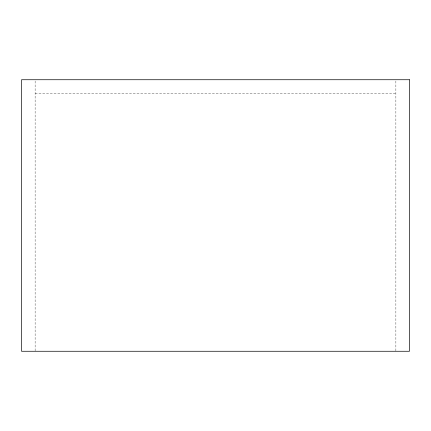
<?xml version="1.0" encoding="UTF-8"?>
<svg xmlns="http://www.w3.org/2000/svg" width="431" height="431" viewBox="0 0 431 431"><rect width="100%" height="100%" fill="white"/><g stroke="black" fill="none" stroke-linecap="round" stroke-linejoin="round"><path stroke-width="0.32" stroke-dasharray="2.15 1.62" d="M35.127 93.311L395.873 93.311M395.873 81.028L395.873 351.265M35.127 81.028L35.127 351.265"/><path stroke-width="0.65" d="M409.45 79.735L21.55 79.735L21.55 351.265L409.45 351.265L409.45 79.735"/></g></svg>
